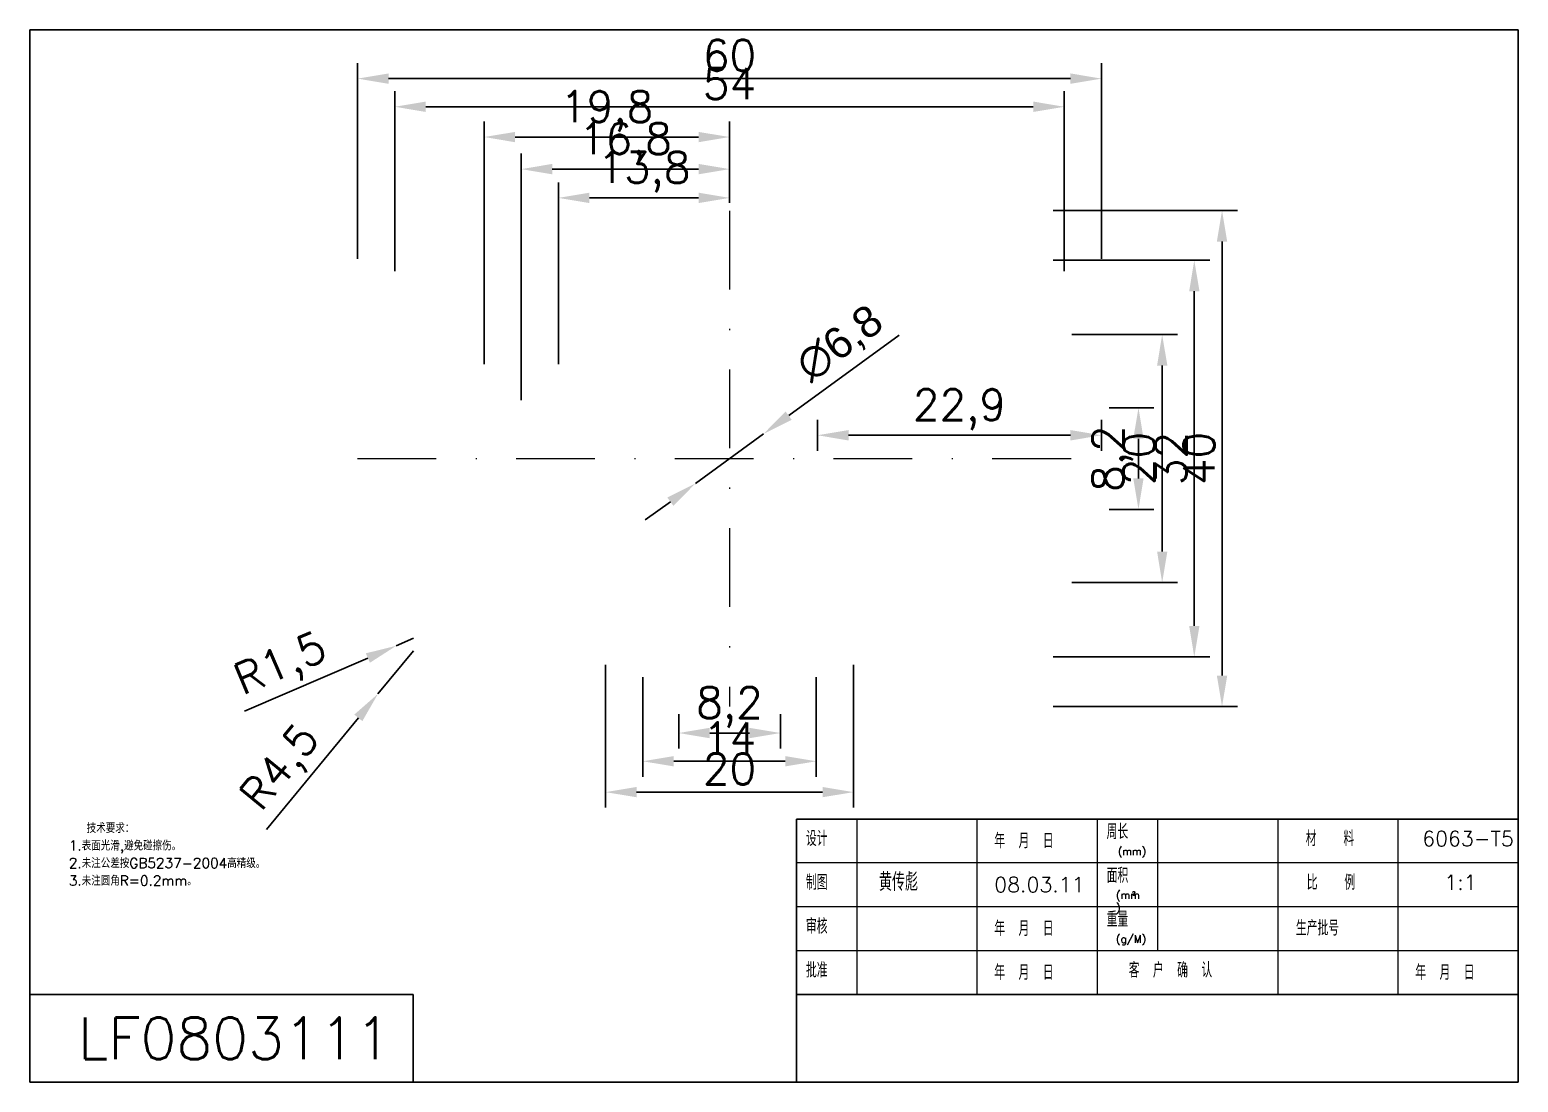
# Model space of a CAD drawing. Header units: millimetres. Extents: x 667 to 3290, y 428 to 2286.
# Drawn here: x 2329.3 to 2449.4, y 1605.4 to 1690.3 of the extents above; entities that cross this region are included whole.
import ezdxf

# ---------------------------------------------------------------- set-up
doc = ezdxf.new("R2010")
doc.units = ezdxf.units.MM
doc.linetypes.add('DASHDOTX2', pattern=[50.8, 25.4, -12.7, 0, -12.7])
for name, color, linetype, lineweight in [('文字层', 10, 'Continuous', 0), ('标注层', 210, 'Continuous', 0), ('粗实线', 130, 'Continuous', 30), ('细实线', 130, 'Continuous', 0), ('虚线层', 100, 'DASHDOTX2', 0)]:
    doc.layers.add(name, color=color, linetype=linetype, lineweight=lineweight)
doc.styles.get("Standard").update_dxf_attribs({"font": 'txt', "bigfont": 'gbcbig.shx'})
doc.dimstyles.new('ISO-25', dxfattribs={"dimtxt": 2.5, "dimasz": 2.5, "dimexe": 1.25, "dimexo": 0.625, "dimtad": 1, "dimtxsty": 'Standard', "dimcen": 2.5, "dimadec": 0, "dimazin": 0, "dimtfac": 1, "dimtmove": 0, "dimatfit": 3, "dimfxl": 1, "dimarcsym": 0})

# ---------------------------------------------------------------- blocks, each defined once
blk = doc.blocks.new('*D700')
at = {"layer": 'DEFPOINTS', "color": 0, "transparency": 16777216}
for p in [(2415.77, 1686.34), (2355.77, 1671.19), (2415.77, 1671.19)]:
    blk.add_point(p, dxfattribs=at)
at = {"layer": '标注层', "color": 0, "lineweight": -2, "transparency": 16777216}
for p, q in [((2355.77, 1671.81), (2355.77, 1687.59)), ((2415.77, 1671.81), (2415.77, 1687.59)), ((2358.27, 1686.34), (2413.27, 1686.34))]:
    blk.add_line(p, q, dxfattribs=at)
at = {"layer": '标注层', "color": 0, "transparency": 16777216}
for points in [[(2358.27, 1686.76), (2358.27, 1685.92), (2355.77, 1686.34)], [(2413.27, 1686.76), (2413.27, 1685.92), (2415.77, 1686.34)]]:
    blk.add_solid(points, dxfattribs=at)
at = {"layer": '标注层', "color": 0, "transparency": 16777216, "insert": (2385.77, 1688.22), "char_height": 2.5, "attachment_point": 5}
blk.add_mtext('60', dxfattribs=at)
blk = doc.blocks.new('*D701')
at = {"layer": 'DEFPOINTS', "color": 0, "transparency": 16777216}
for p in [(2412.77, 1684.07), (2358.77, 1670.19), (2412.77, 1670.19)]:
    blk.add_point(p, dxfattribs=at)
at = {"layer": '标注层', "color": 0, "lineweight": -2, "transparency": 16777216}
for p, q in [((2358.77, 1670.81), (2358.77, 1685.32)), ((2412.77, 1670.81), (2412.77, 1685.32)), ((2361.27, 1684.07), (2410.27, 1684.07))]:
    blk.add_line(p, q, dxfattribs=at)
at = {"layer": '标注层', "color": 0, "transparency": 16777216}
for points in [[(2361.27, 1684.49), (2361.27, 1683.65), (2358.77, 1684.07)], [(2410.27, 1684.49), (2410.27, 1683.65), (2412.77, 1684.07)]]:
    blk.add_solid(points, dxfattribs=at)
at = {"layer": '标注层', "color": 0, "transparency": 16777216, "insert": (2385.77, 1685.94), "char_height": 2.5, "attachment_point": 5}
blk.add_mtext('54', dxfattribs=at)
blk = doc.blocks.new('*D895')
at = {"layer": 'DEFPOINTS', "color": 0, "transparency": 16777216}
for p in [(2385.77, 1681.63), (2385.77, 1675.69), (2365.97, 1662.69)]:
    blk.add_point(p, dxfattribs=at)
at = {"layer": '标注层', "color": 0, "lineweight": -2, "transparency": 16777216}
for p, q in [((2365.97, 1663.31), (2365.97, 1682.88)), ((2385.77, 1676.31), (2385.77, 1682.88)), ((2368.47, 1681.63), (2383.27, 1681.63))]:
    blk.add_line(p, q, dxfattribs=at)
at = {"layer": '标注层', "color": 0, "transparency": 16777216}
for points in [[(2368.47, 1682.04), (2368.47, 1681.21), (2365.97, 1681.63)], [(2383.27, 1682.04), (2383.27, 1681.21), (2385.77, 1681.63)]]:
    blk.add_solid(points, dxfattribs=at)
at = {"layer": '标注层', "color": 0, "transparency": 16777216, "insert": (2375.87, 1683.71), "char_height": 2.5, "attachment_point": 5}
blk.add_mtext('19,8', dxfattribs=at)
blk = doc.blocks.new('*D702')
at = {"layer": 'DEFPOINTS', "color": 0, "transparency": 16777216}
for p in [(2385.77, 1679.04), (2385.77, 1675.69), (2368.97, 1659.79)]:
    blk.add_point(p, dxfattribs=at)
at = {"layer": '标注层', "color": 0, "lineweight": -2, "transparency": 16777216}
for p, q in [((2368.97, 1660.41), (2368.97, 1680.29)), ((2385.77, 1676.31), (2385.77, 1680.29)), ((2371.47, 1679.04), (2383.27, 1679.04))]:
    blk.add_line(p, q, dxfattribs=at)
at = {"layer": '标注层', "color": 0, "transparency": 16777216}
for points in [[(2371.47, 1679.46), (2371.47, 1678.62), (2368.97, 1679.04)], [(2383.27, 1679.46), (2383.27, 1678.62), (2385.77, 1679.04)]]:
    blk.add_solid(points, dxfattribs=at)
at = {"layer": '标注层', "color": 0, "transparency": 16777216, "insert": (2377.37, 1681.12), "char_height": 2.5, "attachment_point": 5}
blk.add_mtext('16,8', dxfattribs=at)
blk = doc.blocks.new('*D703')
at = {"layer": 'DEFPOINTS', "color": 0, "transparency": 16777216}
for p in [(2385.77, 1676.72), (2385.77, 1675.69), (2371.97, 1662.69)]:
    blk.add_point(p, dxfattribs=at)
at = {"layer": '标注层', "color": 0, "lineweight": -2, "transparency": 16777216}
for p, q in [((2371.97, 1663.31), (2371.97, 1677.97)), ((2385.77, 1676.31), (2385.77, 1677.97)), ((2374.47, 1676.72), (2383.27, 1676.72))]:
    blk.add_line(p, q, dxfattribs=at)
at = {"layer": '标注层', "color": 0, "transparency": 16777216}
for points in [[(2374.47, 1677.14), (2374.47, 1676.3), (2371.97, 1676.72)], [(2383.27, 1677.14), (2383.27, 1676.3), (2385.77, 1676.72)]]:
    blk.add_solid(points, dxfattribs=at)
at = {"layer": '标注层', "color": 0, "transparency": 16777216, "insert": (2378.87, 1678.8), "char_height": 2.5, "attachment_point": 5}
blk.add_mtext('13,8', dxfattribs=at)
blk = doc.blocks.new('*D704')
at = {"layer": 'DEFPOINTS', "color": 0, "transparency": 16777216}
for p in [(2388.52, 1657.69), (2383.02, 1653.68)]:
    blk.add_point(p, dxfattribs=at)
at = {"layer": '标注层', "color": 0, "lineweight": -2, "transparency": 16777216}
for p, q in [((2399.45, 1665.65), (2390.54, 1659.16)), ((2383.02, 1653.68), (2388.52, 1657.69)), ((2381, 1652.21), (2378.97, 1650.74))]:
    blk.add_line(p, q, dxfattribs=at)
at = {"layer": '标注层', "color": 0, "transparency": 16777216}
for points in [[(2390.29, 1659.49), (2390.78, 1658.82), (2388.52, 1657.69)], [(2380.75, 1652.55), (2381.24, 1651.88), (2383.02, 1653.68)]]:
    blk.add_solid(points, dxfattribs=at)
at = {"layer": '标注层', "color": 0, "transparency": 16777216, "insert": (2394.73, 1664.89), "char_height": 2.5, "attachment_point": 5, "rotation": 36.0454}
blk.add_mtext('{\\fArial|b0|i0|c0|p34;∅6,8}', dxfattribs=at)
blk = doc.blocks.new('*D896')
at = {"layer": 'DEFPOINTS', "color": 0, "transparency": 16777216}
for p in [(2415.77, 1657.57), (2392.87, 1655.69), (2415.77, 1655.69)]:
    blk.add_point(p, dxfattribs=at)
at = {"layer": '标注层', "color": 0, "lineweight": -2, "transparency": 16777216}
for p, q in [((2392.87, 1656.31), (2392.87, 1658.82)), ((2415.77, 1656.31), (2415.77, 1658.82)), ((2395.37, 1657.57), (2413.27, 1657.57))]:
    blk.add_line(p, q, dxfattribs=at)
at = {"layer": '标注层', "color": 0, "transparency": 16777216}
for points in [[(2395.37, 1657.99), (2395.37, 1657.15), (2392.87, 1657.57)], [(2413.27, 1657.99), (2413.27, 1657.15), (2415.77, 1657.57)]]:
    blk.add_solid(points, dxfattribs=at)
at = {"layer": '标注层', "color": 0, "transparency": 16777216, "insert": (2404.32, 1659.65), "char_height": 2.5, "attachment_point": 5}
blk.add_mtext('22,9', dxfattribs=at)
blk = doc.blocks.new('*D705')
at = {"layer": 'DEFPOINTS', "color": 0, "transparency": 16777216}
for p in [(2415.77, 1659.79), (2415.77, 1651.59), (2418.76, 1651.59)]:
    blk.add_point(p, dxfattribs=at)
at = {"layer": '标注层', "color": 0, "lineweight": -2, "transparency": 16777216}
for p, q in [((2416.39, 1659.79), (2420.01, 1659.79)), ((2418.76, 1657.29), (2418.76, 1654.09)), ((2416.39, 1651.59), (2420.01, 1651.59))]:
    blk.add_line(p, q, dxfattribs=at)
at = {"layer": '标注层', "color": 0, "transparency": 16777216}
for points in [[(2418.34, 1657.29), (2419.17, 1657.29), (2418.76, 1659.79)], [(2418.34, 1654.09), (2419.17, 1654.09), (2418.76, 1651.59)]]:
    blk.add_solid(points, dxfattribs=at)
at = {"layer": '标注层', "color": 0, "transparency": 16777216, "insert": (2416.67, 1655.69), "char_height": 2.5, "attachment_point": 5, "rotation": 90}
blk.add_mtext('8,2', dxfattribs=at)
blk = doc.blocks.new('*D706')
at = {"layer": 'DEFPOINTS', "color": 0, "transparency": 16777216}
for p in [(2412.77, 1665.69), (2420.67, 1665.69), (2412.77, 1645.69)]:
    blk.add_point(p, dxfattribs=at)
at = {"layer": '标注层', "color": 0, "lineweight": -2, "transparency": 16777216}
for p, q in [((2413.39, 1665.69), (2421.92, 1665.69)), ((2420.67, 1648.19), (2420.67, 1663.19)), ((2413.39, 1645.69), (2421.92, 1645.69))]:
    blk.add_line(p, q, dxfattribs=at)
at = {"layer": '标注层', "color": 0, "transparency": 16777216}
for points in [[(2420.26, 1663.19), (2421.09, 1663.19), (2420.67, 1665.69)], [(2420.26, 1648.19), (2421.09, 1648.19), (2420.67, 1645.69)]]:
    blk.add_solid(points, dxfattribs=at)
at = {"layer": '标注层', "color": 0, "transparency": 16777216, "insert": (2418.8, 1655.69), "char_height": 2.5, "attachment_point": 5, "rotation": 90}
blk.add_mtext('20', dxfattribs=at)
blk = doc.blocks.new('*D707')
at = {"layer": 'DEFPOINTS', "color": 0, "transparency": 16777216}
for p in [(2411.27, 1671.69), (2423.26, 1671.69), (2411.27, 1639.69)]:
    blk.add_point(p, dxfattribs=at)
at = {"layer": '标注层', "color": 0, "lineweight": -2, "transparency": 16777216}
for p, q in [((2411.89, 1671.69), (2424.51, 1671.69)), ((2423.26, 1642.19), (2423.26, 1669.19)), ((2411.89, 1639.69), (2424.51, 1639.69))]:
    blk.add_line(p, q, dxfattribs=at)
at = {"layer": '标注层', "color": 0, "transparency": 16777216}
for points in [[(2422.85, 1669.19), (2423.68, 1669.19), (2423.26, 1671.69)], [(2422.85, 1642.19), (2423.68, 1642.19), (2423.26, 1639.69)]]:
    blk.add_solid(points, dxfattribs=at)
at = {"layer": '标注层', "color": 0, "transparency": 16777216, "insert": (2421.39, 1655.69), "char_height": 2.5, "attachment_point": 5, "rotation": 90}
blk.add_mtext('32', dxfattribs=at)
blk = doc.blocks.new('*D708')
at = {"layer": 'DEFPOINTS', "color": 0, "transparency": 16777216}
for p in [(2411.27, 1675.69), (2425.5, 1675.69), (2411.27, 1635.69)]:
    blk.add_point(p, dxfattribs=at)
at = {"layer": '标注层', "color": 0, "lineweight": -2, "transparency": 16777216}
for p, q in [((2411.89, 1675.69), (2426.75, 1675.69)), ((2425.5, 1638.19), (2425.5, 1673.19)), ((2411.89, 1635.69), (2426.75, 1635.69))]:
    blk.add_line(p, q, dxfattribs=at)
at = {"layer": '标注层', "color": 0, "transparency": 16777216}
for points in [[(2425.08, 1673.19), (2425.92, 1673.19), (2425.5, 1675.69)], [(2425.08, 1638.19), (2425.92, 1638.19), (2425.5, 1635.69)]]:
    blk.add_solid(points, dxfattribs=at)
at = {"layer": '标注层', "color": 0, "transparency": 16777216, "insert": (2423.63, 1655.69), "char_height": 2.5, "attachment_point": 5, "rotation": 90}
blk.add_mtext('40', dxfattribs=at)
blk = doc.blocks.new('*D709')
at = {"layer": 'DEFPOINTS', "color": 0, "transparency": 16777216}
for p in [(2381.67, 1635.69), (2389.87, 1635.69), (2389.87, 1633.55)]:
    blk.add_point(p, dxfattribs=at)
at = {"layer": '标注层', "color": 0, "lineweight": -2, "transparency": 16777216}
for p, q in [((2381.67, 1635.06), (2381.67, 1632.3)), ((2389.87, 1635.06), (2389.87, 1632.3)), ((2384.17, 1633.55), (2387.37, 1633.55))]:
    blk.add_line(p, q, dxfattribs=at)
at = {"layer": '标注层', "color": 0, "transparency": 16777216}
for points in [[(2384.17, 1633.97), (2384.17, 1633.13), (2381.67, 1633.55)], [(2387.37, 1633.97), (2387.37, 1633.13), (2389.87, 1633.55)]]:
    blk.add_solid(points, dxfattribs=at)
at = {"layer": '标注层', "color": 0, "transparency": 16777216, "insert": (2385.77, 1635.63), "char_height": 2.5, "attachment_point": 5}
blk.add_mtext('8,2', dxfattribs=at)
blk = doc.blocks.new('*D710')
at = {"layer": 'DEFPOINTS', "color": 0, "transparency": 16777216}
for p in [(2378.77, 1638.69), (2392.77, 1638.69), (2392.77, 1631.27)]:
    blk.add_point(p, dxfattribs=at)
at = {"layer": '标注层', "color": 0, "lineweight": -2, "transparency": 16777216}
for p, q in [((2378.77, 1638.06), (2378.77, 1630.02)), ((2392.77, 1638.06), (2392.77, 1630.02)), ((2381.27, 1631.27), (2390.27, 1631.27))]:
    blk.add_line(p, q, dxfattribs=at)
at = {"layer": '标注层', "color": 0, "transparency": 16777216}
for points in [[(2381.27, 1631.69), (2381.27, 1630.86), (2378.77, 1631.27)], [(2390.27, 1631.69), (2390.27, 1630.86), (2392.77, 1631.27)]]:
    blk.add_solid(points, dxfattribs=at)
at = {"layer": '标注层', "color": 0, "transparency": 16777216, "insert": (2385.77, 1633.15), "char_height": 2.5, "attachment_point": 5}
blk.add_mtext('14', dxfattribs=at)
blk = doc.blocks.new('*D711')
at = {"layer": 'DEFPOINTS', "color": 0, "transparency": 16777216}
for p in [(2375.77, 1639.69), (2395.77, 1639.69), (2395.77, 1628.78)]:
    blk.add_point(p, dxfattribs=at)
at = {"layer": '标注层', "color": 0, "lineweight": -2, "transparency": 16777216}
for p, q in [((2375.77, 1639.06), (2375.77, 1627.53)), ((2395.77, 1639.06), (2395.77, 1627.53)), ((2378.27, 1628.78), (2393.27, 1628.78))]:
    blk.add_line(p, q, dxfattribs=at)
at = {"layer": '标注层', "color": 0, "transparency": 16777216}
for points in [[(2378.27, 1629.2), (2378.27, 1628.37), (2375.77, 1628.78)], [(2393.27, 1629.2), (2393.27, 1628.37), (2395.77, 1628.78)]]:
    blk.add_solid(points, dxfattribs=at)
at = {"layer": '标注层', "color": 0, "transparency": 16777216, "insert": (2385.77, 1630.66), "char_height": 2.5, "attachment_point": 5}
blk.add_mtext('20', dxfattribs=at)
blk = doc.blocks.new('*D712')
at = {"layer": 'DEFPOINTS', "color": 0, "transparency": 16777216}
for p in [(2358.89, 1640.59), (2360.27, 1641.19)]:
    blk.add_point(p, dxfattribs=at)
at = {"layer": '标注层', "color": 0, "lineweight": -2, "transparency": 16777216}
for p, q in [((2360.27, 1641.19), (2358.89, 1640.59)), ((2346.64, 1635.31), (2356.59, 1639.6))]:
    blk.add_line(p, q, dxfattribs=at)
at = {"layer": '标注层', "color": 0, "transparency": 16777216}
blk.add_solid([(2356.43, 1639.98), (2356.76, 1639.22), (2358.89, 1640.59)], dxfattribs=at)
at = {"layer": '标注层', "color": 0, "transparency": 16777216, "insert": (2349.65, 1638.88), "char_height": 2.5, "attachment_point": 5, "rotation": 23.3235}
blk.add_mtext('R1,5', dxfattribs=at)
blk = doc.blocks.new('*D713')
at = {"layer": 'DEFPOINTS', "color": 0, "transparency": 16777216}
for p in [(2360.27, 1640.19), (2357.41, 1636.71)]:
    blk.add_point(p, dxfattribs=at)
at = {"layer": '标注层', "color": 0, "lineweight": -2, "transparency": 16777216}
for p, q in [((2360.27, 1640.19), (2357.41, 1636.71)), ((2348.42, 1625.76), (2355.83, 1634.77))]:
    blk.add_line(p, q, dxfattribs=at)
at = {"layer": '标注层', "color": 0, "transparency": 16777216}
blk.add_solid([(2355.5, 1635.04), (2356.15, 1634.51), (2357.41, 1636.71)], dxfattribs=at)
at = {"layer": '标注层', "color": 0, "transparency": 16777216, "insert": (2349.72, 1630.62), "char_height": 2.5, "attachment_point": 5, "rotation": 50.6219}
blk.add_mtext('R4,5', dxfattribs=at)

msp = doc.modelspace()

# ---------------------------------------------------------------- linework, layer by layer
at = {"layer": '粗实线'}
for p, q in [((2329.32, 1690.281), (2449.394, 1690.281)), ((2329.32, 1605.38), (2329.32, 1690.281)), ((2449.394, 1690.281), (2449.394, 1605.38)), ((2449.394, 1626.605), (2391.176, 1626.605)), ((2391.176, 1626.605), (2391.176, 1605.38)), ((2329.32, 1612.455), (2360.248, 1612.455)), ((2360.248, 1612.455), (2360.248, 1605.38)), ((2449.394, 1612.455), (2391.176, 1612.455)), ((2449.394, 1605.38), (2329.32, 1605.38))]:
    msp.add_line(p, q, dxfattribs=at)
at = {"layer": '细实线'}
for p, q in [((2396.028, 1626.605), (2396.028, 1612.455)), ((2405.731, 1626.605), (2405.731, 1612.455)), ((2415.434, 1626.605), (2415.434, 1612.455)), ((2420.285, 1626.605), (2420.285, 1615.993)), ((2429.988, 1626.605), (2429.988, 1612.455)), ((2439.691, 1626.605), (2439.691, 1612.455)), ((2449.394, 1623.068), (2391.176, 1623.068)), ((2449.394, 1619.53), (2391.176, 1619.53)), ((2449.394, 1615.993), (2391.176, 1615.993))]:
    msp.add_line(p, q, dxfattribs=at)
at = {"layer": '虚线层', "ltscale": 0.25}
for p, q in [((2385.766, 1675.685), (2385.766, 1635.685)), ((2355.766, 1655.685), (2415.766, 1655.685))]:
    msp.add_line(p, q, dxfattribs=at)

# ---------------------------------------------------------------- texts
at = {"layer": '文字层', "attachment_point": 1}
for s, insert, char_height, width in [('  技术要求：', (2332.469, 1626.296), 0.8086, 13.80832), ('周长', (2416.19, 1626.206), 1.2129, 3.52889), ('1.表面光滑,避免碰擦伤。', (2332.469, 1624.881), 0.80858, 13.80832), ('设计', (2391.932, 1625.644), 1.2129, 3.52889), ('年 月 日', (2407.129, 1625.462), 1.2129, 6.78587), ('材  料', (2432.254, 1625.644), 1.2129, 5.28178), ('6063-T5', (2441.65, 1625.644), 1.2129, 6.30694), ('2.未注公差按GB5237-2004高精级。', (2332.469, 1623.466), 0.80858, 18.62543), ('(mm)', (2417.089, 1624.311), 0.6064, 2.24786), ('制图', (2391.932, 1622.107), 1.2129, 3.52889), ('黄传彪', (2397.828, 1622.268), 1.4554, 6.55922), ('面积', (2416.19, 1622.668), 1.2129, 3.52889), ('比  例', (2432.332, 1622.107), 1.2129, 5.28178), ('3.未注圆角R=0.2mm。', (2332.469, 1622.051), 0.80858, 10.57318), ('08.03.11', (2407.129, 1621.925), 1.2129, 6.83874), ('1:1', (2443.433, 1622.107), 1.2129, 2.66832), ('(mm )', (2416.948, 1620.773), 0.6064, 2.18895), ('2', (2418.257, 1620.77), 0.303, 0.30286), ('审核', (2391.932, 1618.569), 1.2129, 3.52889), ('重量', (2416.19, 1619.131), 1.2129, 3.52889), ('年 月 日', (2407.129, 1618.387), 1.2129, 6.78587), ('生产批号', (2431.454, 1618.424), 1.2129, 7.01157), ('(g/M)', (2416.948, 1617.236), 0.6064, 2.24786), ('批准', (2391.932, 1615.032), 1.2129, 3.52889), ('客 户 确 认', (2417.97, 1615.032), 1.2129, 9.78385), ('年 月 日', (2407.129, 1614.849), 1.2129, 6.78587), ('年 月 日', (2441.09, 1614.849), 1.2129, 6.72037), ('{\\H1.042x;LF0803111}', (2333.207, 1610.609), 3.23433, 24.74262)]:
    msp.add_mtext(s, dxfattribs=dict(at, insert=insert, char_height=char_height, width=width))

# ---------------------------------------------------------------- dimensions: what is measured, and where the dimension line sits
at = {"layer": '标注层'}
for base, p1, p2, picture, middle in [((2415.766, 1686.341), (2355.766, 1671.185), (2415.766, 1671.185), '*D700', (2385.766, 1686.341)), ((2412.766, 1684.069), (2358.766, 1670.185), (2412.766, 1670.185), '*D701', (2385.766, 1684.069)), ((2385.766, 1681.627), (2365.966, 1662.685), (2385.766, 1675.685), '*D895', (2375.866, 1681.627)), ((2385.766, 1679.04), (2368.966, 1659.785), (2385.766, 1675.685), '*D702', (2377.366, 1679.04)), ((2385.766, 1676.719), (2371.966, 1662.685), (2385.766, 1675.685), '*D703', (2378.866, 1676.719)), ((2395.766, 1628.783), (2375.766, 1639.685), (2395.766, 1639.685), '*D711', (2385.766, 1628.783)), ((2392.766, 1631.273), (2378.766, 1638.685), (2392.766, 1638.685), '*D710', (2385.766, 1631.273))]:
    dim = msp.add_linear_dim(base=base, p1=p1, p2=p2, dimstyle='ISO-25', dxfattribs=at)
    dim.commit()
    dim.dimension.update_dxf_attribs({"geometry": picture, "text_midpoint": middle, "dimtype": 160})
for base, p1, p2, picture, middle in [((2425.5, 1675.685), (2411.266, 1635.685), (2411.266, 1675.685), '*D708', (2425.5, 1655.685)), ((2423.263, 1671.685), (2411.266, 1639.685), (2411.266, 1671.685), '*D707', (2423.263, 1655.685)), ((2420.672, 1665.685), (2412.766, 1645.685), (2412.766, 1665.685), '*D706', (2420.672, 1655.685))]:
    dim = msp.add_linear_dim(base=base, p1=p1, p2=p2, angle=90, dimstyle='ISO-25', dxfattribs=at)
    dim.commit()
    dim.dimension.update_dxf_attribs({"geometry": picture, "text_midpoint": middle, "dimtype": 160})
dim = msp.add_diameter_dim_2p(p1=(2383.017, 1653.685), p2=(2388.515, 1657.686), text='{\\fArial|b0|i0|c0|p34;<>}', dimstyle='ISO-25', dxfattribs=at)
dim.commit()
dim.dimension.update_dxf_attribs({"geometry": '*D704', "text_midpoint": (2394.729, 1664.89)})
for base, p1, p2, picture, middle in [((2415.766, 1657.571), (2392.866, 1655.685), (2415.766, 1655.685), '*D896', (2404.316, 1659.654)), ((2389.866, 1633.55), (2381.666, 1635.685), (2389.866, 1635.685), '*D709', (2385.766, 1635.633))]:
    dim = msp.add_linear_dim(base=base, p1=p1, p2=p2, dimstyle='ISO-25', dxfattribs=at)
    dim.commit()
    dim.dimension.update_dxf_attribs({"geometry": picture, "text_midpoint": middle})
dim = msp.add_linear_dim(base=(2418.757, 1651.585), p1=(2415.766, 1659.785), p2=(2415.766, 1651.585), angle=90, dimstyle='ISO-25', dxfattribs=at)
dim.commit()
dim.dimension.update_dxf_attribs({"geometry": '*D705', "text_midpoint": (2416.674, 1655.685)})
dim = msp.add_radius_dim(center=(2360.266, 1641.185), mpoint=(2358.889, 1640.591), dimstyle='ISO-25', override={"dimtmove": 1}, dxfattribs=at)
dim.commit()
dim.dimension.update_dxf_attribs({"geometry": '*D712', "text_midpoint": (2349.646, 1638.875)})
dim = msp.add_radius_dim(center=(2360.266, 1640.185), mpoint=(2357.411, 1636.707), dimstyle='ISO-25', dxfattribs=at)
dim.commit()
dim.dimension.update_dxf_attribs({"geometry": '*D713', "text_midpoint": (2349.721, 1630.621)})

doc.saveas('drawing.dxf')
